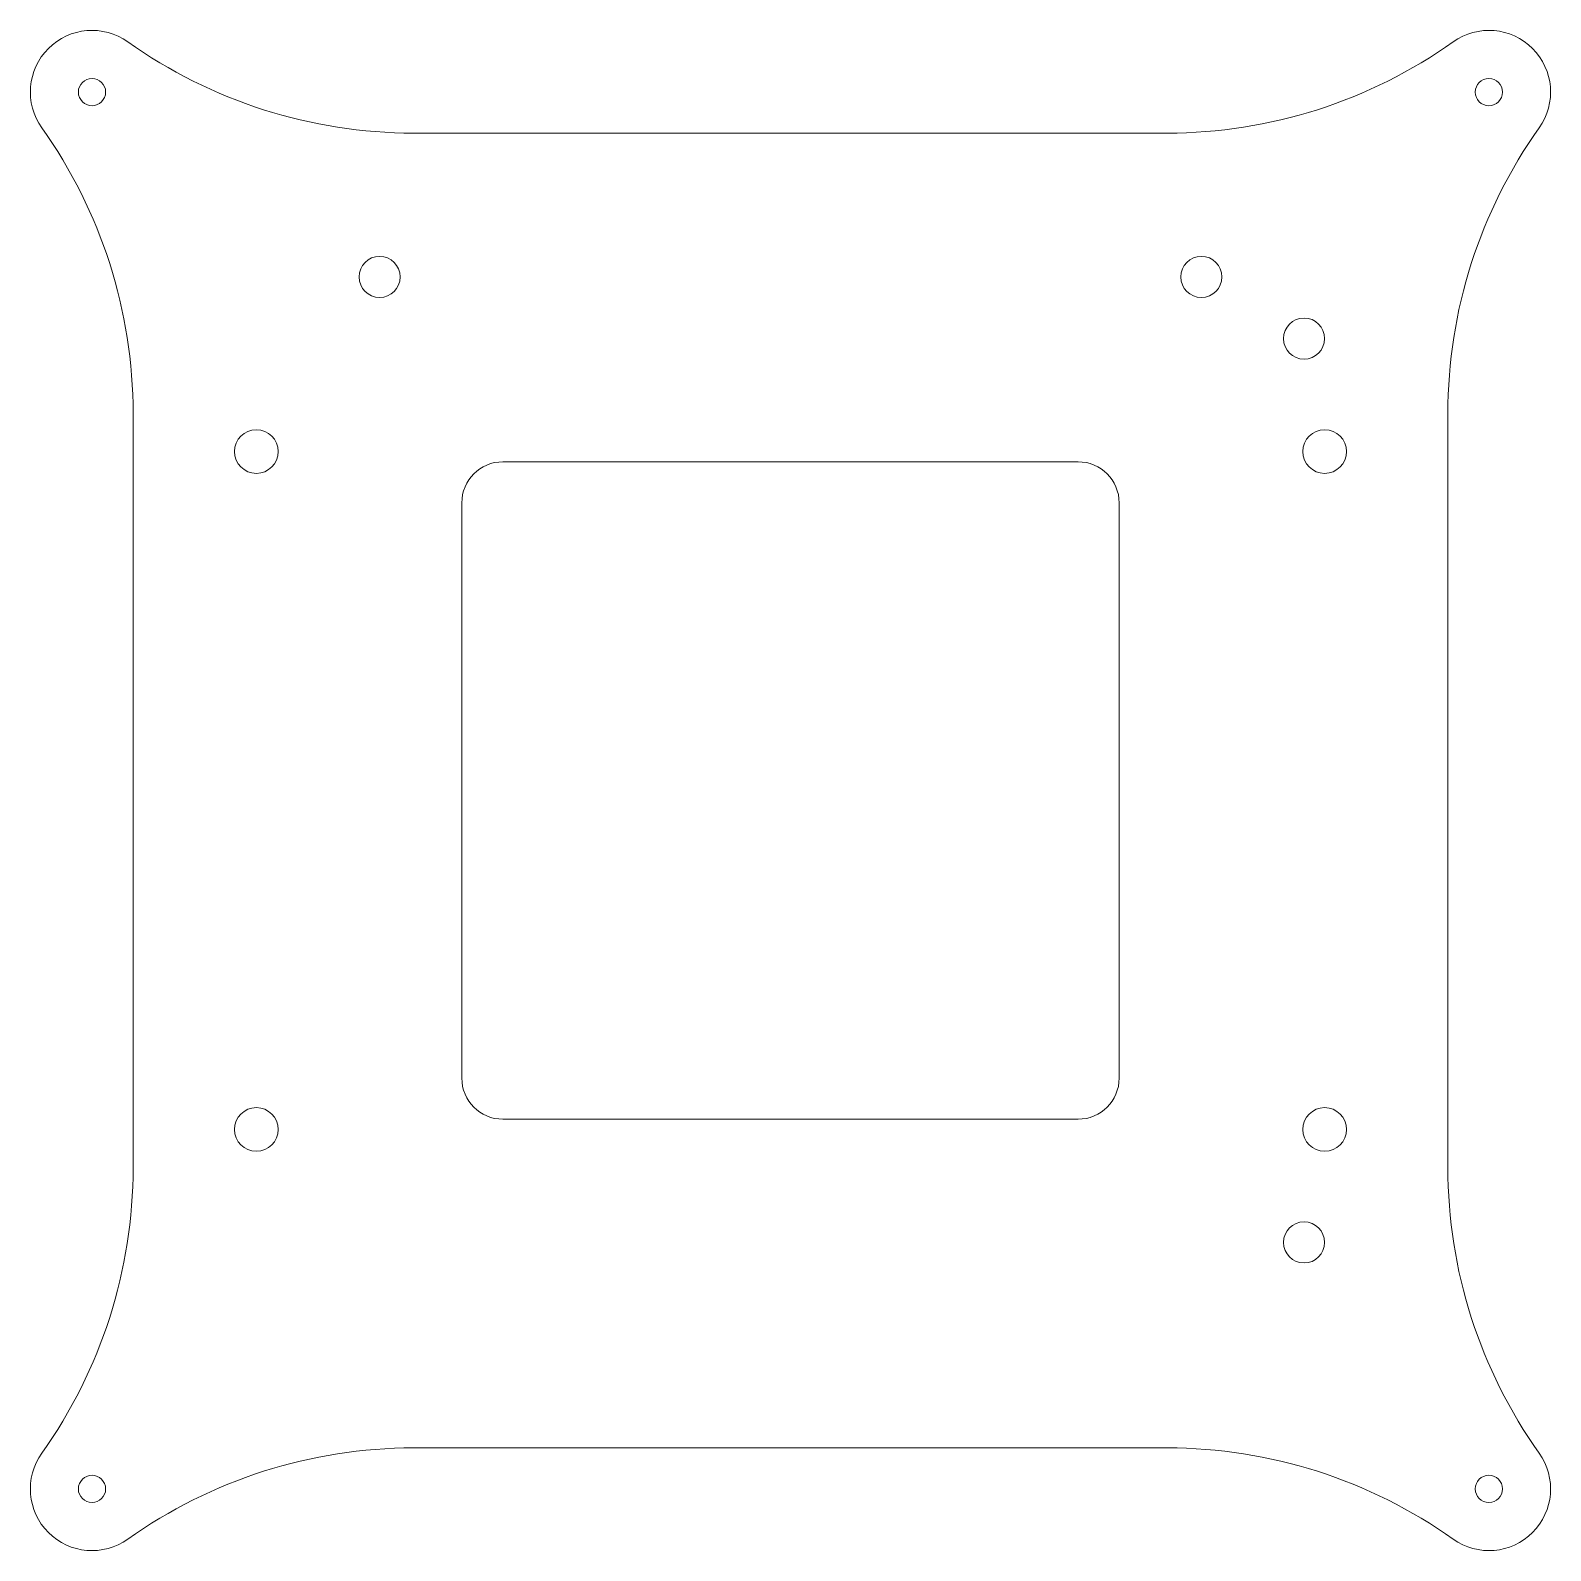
# Model space of a CAD drawing. Header units: inches. Extents: x 6.8 to 25.3, y 1.6 to 20.1.
import ezdxf

# ---------------------------------------------------------------- set-up
doc = ezdxf.new("R2010")
doc.units = ezdxf.units.IN
doc.header["$MEASUREMENT"] = 0

msp = doc.modelspace()

# ---------------------------------------------------------------- linework, layer by layer
at = {"color": 7, "linetype": 'Continuous', "lineweight": 15}
for p, q in [((20.653, 18.87), (11.479, 18.87)), ((8.066, 15.457), (8.066, 6.283)), ((24.066, 6.283), (24.066, 15.457)), ((19.566, 14.87), (12.566, 14.87)), ((12.066, 14.37), (12.066, 7.37)), ((20.066, 7.37), (20.066, 14.37)), ((12.566, 6.87), (19.566, 6.87)), ((11.479, 2.87), (20.653, 2.87))]:
    msp.add_line(p, q, dxfattribs=at)
for centre, radius in [((7.566, 19.37), 0.166), ((24.566, 19.37), 0.166), ((11.066, 17.12), 0.25), ((21.066, 17.12), 0.25), ((22.316, 16.37), 0.25), ((9.566, 14.995), 0.266), ((22.566, 14.995), 0.266), ((9.566, 6.745), 0.266), ((22.566, 6.745), 0.266), ((22.316, 5.37), 0.25), ((7.566, 2.37), 0.166), ((24.566, 2.37), 0.166)]:
    msp.add_circle(centre, radius, dxfattribs=at)
for centre, radius, start, end in [((7.566, 19.37), 0.75, 54.5691, 215.4309), ((11.479, 24.87), 6, 234.5691, 270), ((20.653, 24.87), 6, 270, 305.4309), ((24.566, 19.37), 0.75, 324.5691, 125.4309), ((2.066, 15.457), 6, 0, 35.4309), ((30.066, 15.457), 6, 144.5691, 180), ((12.566, 14.37), 0.5, 90, 180), ((19.566, 14.37), 0.5, 0, 90), ((12.566, 7.37), 0.5, 180, 270), ((19.566, 7.37), 0.5, 270, 0), ((2.066, 6.283), 6, 324.5691, 0), ((30.066, 6.283), 6, 180, 215.4309), ((7.566, 2.37), 0.75, 144.5691, 305.4309), ((11.479, -3.13), 6, 90, 125.4309), ((20.653, -3.13), 6, 54.5691, 90), ((24.566, 2.37), 0.75, 234.5691, 35.4309)]:
    msp.add_arc(centre, radius, start, end, dxfattribs=at)

doc.saveas('drawing.dxf')
